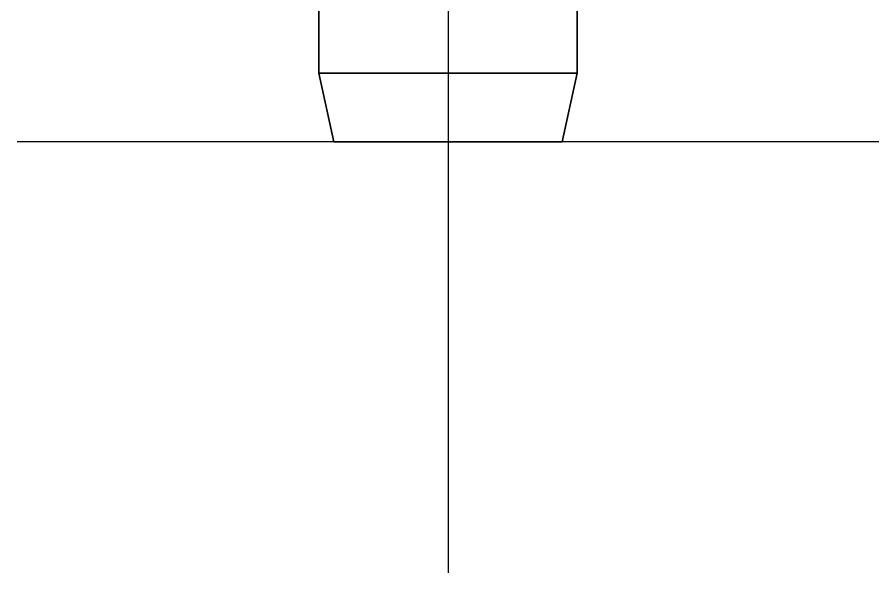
# Model space of a CAD drawing. Header units: inches. Extents: x 885 to 6823, y 710 to 5493.
# Drawn here: x 4220.9 to 4320.9, y 2187.9 to 2252.3 of the extents above; entities that cross this region are included whole.
import ezdxf

# ---------------------------------------------------------------- set-up
doc = ezdxf.new("R2010")
doc.units = ezdxf.units.IN
doc.layers.add('1', color=7, linetype='Continuous', true_color=0xffffff)

# ---------------------------------------------------------------- blocks, each defined once
blk = doc.blocks.new('A$C0B5A562A')
at = {"color": 6}
for p, q in [((0, 50), (0, -50)), ((-50, 0), (50, 0))]:
    blk.add_line(p, q, dxfattribs=at)

msp = doc.modelspace()

# ---------------------------------------------------------------- linework, layer by layer
at = {"layer": '1', "color": 7, "linetype": 'Continuous', "lineweight": 35}
for p, q in [((4255.88, 2271.86), (4255.88, 2245.86)), ((4285.88, 2245.86), (4285.88, 2264.94)), ((4255.88, 2245.86), (4285.88, 2245.86)), ((4255.88, 2245.86), (4257.63, 2237.86)), ((4284.13, 2237.86), (4285.88, 2245.86)), ((4257.63, 2237.86), (4284.13, 2237.86))]:
    msp.add_line(p, q, dxfattribs=at)

# ---------------------------------------------------------------- block references
at = {"xscale": -1}
msp.add_blockref('A$C0B5A562A', (4270.88, 2237.86), dxfattribs=at)

doc.saveas('drawing.dxf')
